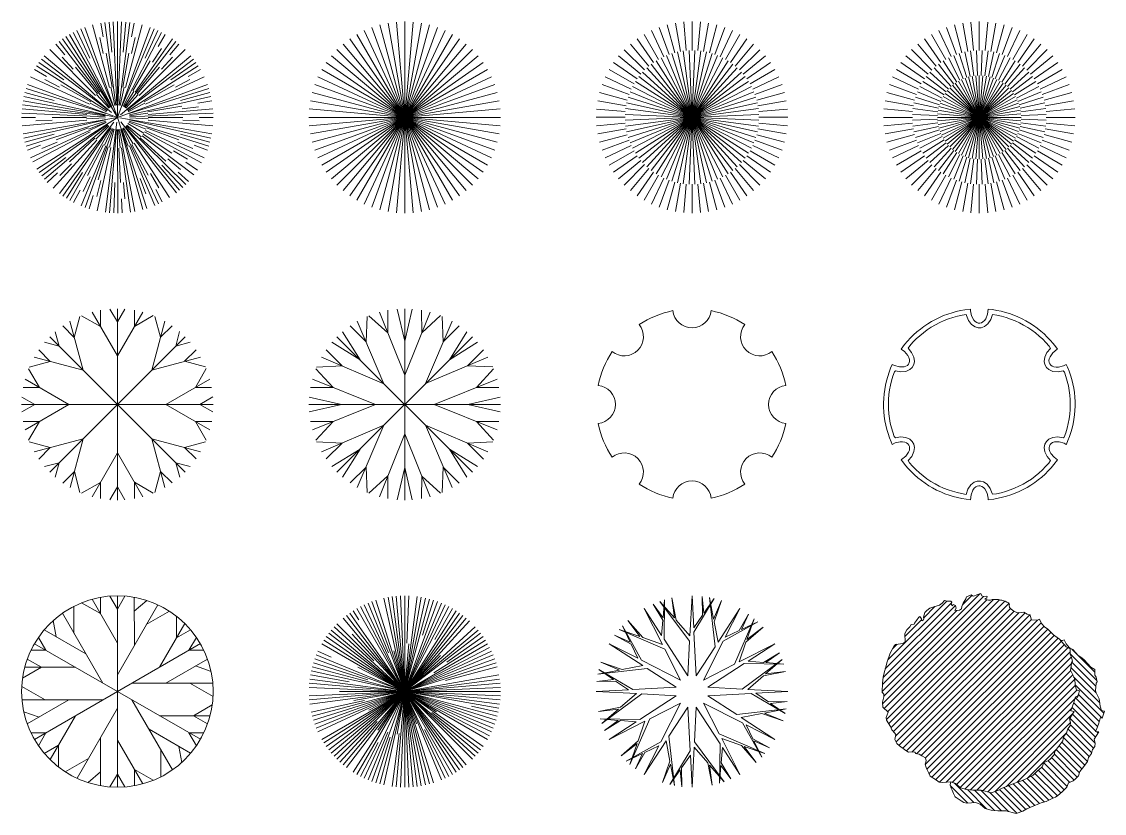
# Model space of a CAD drawing. Header units: millimetres. Extents: x -63086 to 144078, y -129912 to 13382.
# Drawn here: x 47176 to 52828, y -62304 to -58167 of the extents above; entities that cross this region are included whole.
import ezdxf

# ---------------------------------------------------------------- set-up
doc = ezdxf.new("R2010")
doc.units = ezdxf.units.MM
doc.layers.get('0').update_dxf_attribs({"lineweight": 0})
doc.layers.add('観葉植物', color=92, linetype='Continuous', lineweight=9)

# ---------------------------------------------------------------- blocks, each defined once
blk = doc.blocks.new('樹木平面（CAD素材.com）af706ffc')
at = {"color": 0, "linetype": 'ByBlock', "lineweight": -2}
for points in [[(-250, 433), (0, 0), (-171, 469.8)], [(-211.3, 453.2), (-144.2, 309.2)], [(-191.3, 461.9), (-24.6, 59.3)], [(-129.4, 483), (-41.6, 155.4)], [(-86.8, 492.4), (-74.1, 420.4)], [(-65.3, 495.7), (-8.4, 63.6)], [(-43.6, 498.1), (-29.7, 339.9)], [(-21.8, 499.5), (-2.8, 64.1)], [(0, 500), (0, 0)], [(469.8, 171), (0, 0), (171, 469.8)], [(21.8, 499.5), (2.8, 64.1)], [(65.3, 495.7), (8.4, 63.6)], [(191.3, 461.9), (24.6, 59.3)], [(43.6, 498.1), (29.7, 339.9)], [(129.4, 483), (41.6, 155.4)], [(86.8, 492.4), (74.1, 420.4)], [(211.3, 453.2), (144.2, 309.2)], [(-304.4, 396.7), (-39.1, 50.9)], [(-92.3, 131.8), (-286.8, 409.6)], [(-268.6, 421.7), (-34.5, 54.1)], [(-230.9, 443.5), (-29.6, 56.9)], [(-92.4, 416.8), (-73.8, 333.1)], [(230.9, 443.5), (29.6, 56.9)], [(304.4, 396.7), (39.1, 50.9)], [(92.4, 416.8), (73.8, 333.1)], [(286.8, 409.6), (92.3, 131.8)], [(250, 433), (213.5, 369.7)], [(-353.6, 353.6), (-113.7, 113.7)], [(-321.4, 383), (-274.4, 327)], [(353.6, 353.6), (113.7, 113.7)], [(229.4, 360.1), (183.3, 287.8)], [(321.4, 383), (274.4, 327)], [(-409.6, 286.8), (-279.5, 195.7)], [(-396.7, 304.4), (-50.9, 39.1)], [(-383, 321.4), (-30.7, 25.8)], [(-288.4, 314.8), (-230.5, 251.6)], [(-59.2, 336), (-27.9, 158.4)], [(383, 321.4), (15.9, 13.3)], [(59.2, 336), (27.9, 158.4)], [(396.7, 304.4), (50.9, 39.1)], [(170.6, 295.5), (80.4, 139.3)], [(288.4, 314.8), (230.5, 251.6)], [(409.6, 286.8), (279.5, 195.7)], [(-433, 250), (-369.7, 213.5)], [(-421.7, 268.6), (-54.1, 34.5)], [(-219.3, 261.4), (-103.4, 123.2)], [(421.7, 268.6), (54.1, 34.5)], [(219.3, 261.4), (103.4, 123.2)], [(433, 250), (369.7, 213.5)], [(-492.4, -86.8), (0, 0), (-469.8, 171)], [(-453.2, 211.3), (-145.8, 68)], [(-378.7, 197.1), (-302.6, 157.5)], [(-295.5, 170.6), (-139.3, 80.4)], [(295.5, 170.6), (139.3, 80.4)], [(453.2, 211.3), (145.8, 68)], [(378.7, 197.1), (302.6, 157.5)], [(-483, 129.4), (-329.6, 88.3)], [(-476.9, 150.4), (-61.2, 19.3)], [(-108.7, 118.6), (-43.4, 47.3)], [(-34.8, 157), (-13.9, 62.6)], [(34.8, 157), (13.9, 62.6)], [(86.4, 135.7), (34.5, 54.1)], [(108.7, 118.6), (43.4, 47.3)], [(476.9, 150.4), (61.2, 19.3)], [(483, 129.4), (329.6, 88.3)], [(-495.7, 65.3), (-63.6, 8.4)], [(-492.4, 86.8), (-24.1, 4.3)], [(-488.1, 108.2), (-62.6, 13.9)], [(-142.7, 74.3), (-56.9, 29.6)], [(142.7, 74.3), (56.9, 29.6)], [(488.1, 108.2), (62.6, 13.9)], [(336, 59.2), (158.4, 27.9)], [(492.4, 86.8), (420.4, 74.1)], [(-500, 0), (-426.9, 0)], [(-499.5, 21.8), (-64.1, 2.8)], [(-160.2, 14), (-498.1, 43.6)], [(154.2, -475.6), (0, 0), (-420.2, -270.9)], [(-341.2, 0), (-160.9, 0)], [(159.5, 21), (63.6, 8.4)], [(499.5, 21.8), (64.1, 2.8)], [(498.1, 43.6), (160.2, 14)], [(341.2, 0), (160.9, 0)], [(423.3, 55.7), (338.3, 44.5)], [(500, 0), (426.9, 0)], [(-498.1, -43.6), (-160.2, -14)], [(-488.1, -108.2), (-62.6, -13.9)], [(-476.9, -150.4), (-61.2, -19.3)], [(-426.5, -18.6), (-340.9, -14.9)], [(-408, -289), (-52.4, -37.1)], [(-381.3, -323.5), (-48.9, -41.5)], [(-320.6, -116.7), (-151.2, -55)], [(-302.2, -398.3), (-19.5, -25.7)], [(-284.6, -411.1), (-36.5, -52.8)], [(-247.7, -434.4), (-31.8, -55.7)], [(-160.7, -7), (-64.1, -2.8)], [(-148.6, -61.6), (-59.3, -24.6)], [(-145.4, -68.8), (-58, -27.4)], [(-113.1, -114.4), (-45.1, -45.6)], [(-62.6, -496.1), (-3.1, -24.9)], [(492.4, -86.8), (12.1, -2.1)], [(307.6, -394.2), (17.9, -22.9)], [(81.5, -138.7), (32.5, -55.3)], [(324.5, -380.4), (41.6, -48.8)], [(356.4, -350.7), (45.7, -45)], [(124.1, -102.4), (49.5, -40.8)], [(138, -82.6), (55.1, -33)], [(148.6, -61.6), (59.3, -24.6)], [(476.9, -150.4), (61.2, -19.3)], [(488.1, -108.2), (62.6, -13.9)], [(160.7, -7), (64.1, -2.8)], [(320.6, -116.7), (151.2, -55)], [(498.1, -43.6), (160.2, -14)], [(426.5, -18.6), (340.9, -14.9)], [(-483, -129.4), (-329.6, -88.3)], [(-453.2, -211.3), (-145.8, -68)], [(-442.3, -233.3), (-142.3, -75)], [(-250.3, -231.9), (-118, -109.3)], [(-168.5, -470.8), (-21.6, -60.4)], [(-67.2, -146.2), (-26.8, -58.3)], [(-40.9, -498.3), (-5.2, -64)], [(-40.8, -155.6), (-16.3, -62.1)], [(2.7, -500), (0.3, -64.2)], [(14.9, -160.2), (5.9, -63.9)], [(90.8, -491.7), (11.7, -63.1)], [(133.3, -481.9), (17.1, -61.8)], [(56.2, -150.7), (22.4, -60.1)], [(215, -451.4), (27.6, -57.9)], [(253.4, -228.5), (119.5, -107.7)], [(399.1, -301.2), (128.4, -96.9)], [(284.9, -187.8), (134.3, -88.5)], [(439.8, -237.8), (141.5, -76.5)], [(453.2, -211.3), (145.8, -68)], [(483, -129.4), (329.6, -88.3)], [(-469.8, -171), (-401.2, -146)], [(-394.4, -163.4), (-315.2, -130.6)], [(-335.8, -370.5), (-108, -119.2)], [(-188.8, -463), (-60.8, -148.9)], [(-155.9, -303.5), (-73.5, -143.1)], [(-105.6, -488.7), (-34, -157.2)], [(-100.8, -326), (-47.5, -153.7)], [(16.7, -340.8), (7.9, -160.7)], [(67.9, -495.4), (21.9, -159.4)], [(195.1, -460.4), (62.8, -148.1)], [(160, -301.4), (75.4, -142.1)], [(272, -419.5), (87.5, -135)], [(394.4, -163.4), (315.2, -130.6)], [(469.8, -171), (401.2, -146)], [(-395, -306.5), (-269.6, -209.2)], [(329.2, -271.8), (263.1, -217.2)], [(366.3, -219.2), (292.8, -175.2)], [(-300.2, -303.5), (-240, -242.6)], [(340.8, -365.9), (232.5, -249.7)], [(417.4, -275.2), (356.4, -235)], [(-366.8, -339.8), (-313.2, -290.1)], [(-266.4, -423.1), (-181.8, -288.8)], [(-178.3, -387.9), (-142.5, -310)], [(-108.3, -413), (-86.5, -330)], [(149.2, -400), (119.3, -319.7)], [(216.4, -368), (173, -294.1)], [(371.3, -334.8), (317.1, -285.9)], [(-228.5, -444.7), (-195.1, -379.7)], [(-19.1, -499.6), (-13, -341)], [(39.5, -425.1), (31.6, -339.7)], [(234.4, -441.6), (200.2, -377.1)], [(-147.8, -477.7), (-126.2, -407.8)], [(24.5, -499.4), (20.9, -426.4)]]:
    blk.add_lwpolyline(points, dxfattribs=at)
blk = doc.blocks.new('樹木平面（CAD素材.com）6fe0c7c5')
at = {"color": 0, "linetype": 'ByBlock', "lineweight": -2}
for p, q in [((-211.3, 453.2), (211.3, -453.2)), ((211.3, 453.2), (-211.3, -453.2)), ((-129.4, 483), (129.4, -483)), ((129.4, 483), (-129.4, -483)), ((-43.6, 498.1), (43.6, -498.1)), ((43.6, 498.1), (-43.6, -498.1)), ((-286.8, 409.6), (286.8, -409.6)), ((286.8, 409.6), (-286.8, -409.6)), ((353.6, -353.6), (-353.6, 353.6)), ((409.6, 286.8), (-409.6, -286.8)), ((409.6, -286.8), (-409.6, 286.8)), ((-383, -321.4), (383, 321.4)), ((453.2, 211.3), (-453.2, -211.3)), ((453.2, -211.3), (-453.2, 211.3)), ((483, 129.4), (-483, -129.4)), ((483, -129.4), (-483, 129.4)), ((498.1, 43.6), (-498.1, -43.6)), ((498.1, -43.6), (-498.1, 43.6))]:
    blk.add_line(p, q, dxfattribs=at)
for points in [[(-171, -469.8), (171, 469.8)], [(171, -469.8), (-171, 469.8)], [(-86.8, -492.4), (86.8, 492.4)], [(86.8, -492.4), (-86.8, 492.4)], [(0, -500), (0, 500)], [(-250, -433), (250, 433)], [(250, -433), (-250, 433)], [(-321.4, -383), (321.4, 383)], [(321.4, -383), (-321.4, 383)], [(0, 0), (353.6, 353.6)], [(-383, 321.4), (383, -321.4)], [(-433, 250), (433, -250)], [(-433, -250), (433, 250)], [(-469.8, 171), (469.8, -171)], [(-469.8, -171), (469.8, 171)], [(-492.4, 86.8), (492.4, -86.8)], [(-492.4, -86.8), (492.4, 86.8)], [(-500, 0), (500, 0)], [(0, 0), (-353.6, -353.6)]]:
    blk.add_lwpolyline(points, dxfattribs=at)
blk = doc.blocks.new('樹木平面（CAD素材.com）1e305ebc')
at = {"color": 0, "linetype": 'ByBlock', "lineweight": -2}
for p, q in [((-105.2, 339.9), (105.2, -327.2)), ((75.7, 347.8), (-75.7, -335.1)), ((-45.7, 353.1), (45.7, -340.4)), ((15.3, 355.8), (-15.3, -343.1)), ((-212.9, 283.8), (212.9, -271.1)), ((187.9, 301.3), (-187.9, -288.6)), ((-161.5, 316.6), (161.5, -303.9)), ((133.8, 329.5), (-133.8, -316.8)), ((257.9, -229.9), (-257.9, 242.6)), ((236.3, 264.2), (-236.3, -251.5)), ((295, -181.6), (-295, 194.3)), ((277.5, 219.3), (-277.5, -206.6)), ((323.1, -127.5), (-323.1, 140.2)), ((310.2, 167.9), (-310.2, -155.1)), ((341.5, -69.3), (-341.5, 82.1)), ((333.6, 111.5), (-333.6, -98.8)), ((349.4, -8.9), (-349.4, 21.6)), ((346.8, 52), (-346.8, -39.3))]:
    blk.add_line(p, q, dxfattribs=at)
for points in [[(-147.8, 323.3), (-211.3, 459.5)], [(-119.6, 335), (-171, 476.2)], [(-90.5, 344.2), (-129.4, 489.3)], [(-60.7, 350.8), (-86.8, 498.8)], [(-30.5, 354.8), (-43.6, 504.5)], [(0, 356.1), (0, 506.4)], [(30.5, 354.8), (43.6, 504.5)], [(60.7, 350.8), (86.8, 498.8)], [(90.5, 344.2), (129.4, 489.3)], [(119.6, 335), (171, 476.2)], [(147.8, 323.3), (211.3, 459.5)], [(-200.6, 292.9), (-286.8, 415.9)], [(-174.9, 309.2), (-250, 439.4)], [(174.9, 309.2), (250, 439.4)], [(200.6, 292.9), (286.8, 415.9)], [(-247.3, 253.7), (-353.6, 359.9)], [(-224.8, 274.3), (-321.4, 389.4)], [(-105.2, -327.2), (105.2, 339.9)], [(75.7, -335.1), (-75.7, 347.8)], [(-45.7, -340.4), (45.7, 353.1)], [(15.3, -343.1), (-15.3, 355.8)], [(224.8, 274.3), (321.4, 389.4)], [(247.3, 253.7), (353.6, 359.9)], [(-286.5, 207), (-409.6, 293.1)], [(-267.9, 231.2), (-383, 327.8)], [(-212.9, -271.1), (212.9, 283.8)], [(187.9, -288.6), (-187.9, 301.3)], [(-161.5, -303.9), (161.5, 316.6)], [(133.8, -316.8), (-133.8, 329.5)], [(267.9, 231.2), (383, 327.8)], [(286.5, 207), (409.6, 293.1)], [(-302.9, 181.2), (-433, 256.4)], [(-257.9, -229.9), (257.9, 242.6)], [(236.3, -251.5), (-236.3, 264.2)], [(302.9, 181.2), (433, 256.4)], [(-328.7, 126), (-469.8, 177.4)], [(-317, 154.2), (-453.2, 217.7)], [(-295, -181.6), (295, 194.3)], [(-277.5, 219.3), (277.5, -206.6)], [(317, 154.2), (453.2, 217.7)], [(328.7, 126), (469.8, 177.4)], [(-337.8, 96.9), (-483, 135.8)], [(-323.1, -127.5), (323.1, 140.2)], [(-310.2, 167.9), (310.2, -155.1)], [(337.8, 96.9), (483, 135.8)], [(-344.4, 67.1), (-492.4, 93.2)], [(-341.5, -69.3), (341.5, 82.1)], [(-333.6, 111.5), (333.6, -98.8)], [(344.4, 67.1), (492.4, 93.2)], [(-349.7, 6.4), (-500, 6.4)], [(-348.4, 36.8), (-498.1, 49.9)], [(-349.4, -8.9), (349.4, 21.6)], [(-346.8, 52), (346.8, -39.3)], [(348.4, 36.8), (498.1, 49.9)], [(349.7, 6.4), (500, 6.4)], [(-348.4, -24.1), (-498.1, -37.2)], [(-344.4, -54.4), (-492.4, -80.5)], [(344.4, -54.4), (492.4, -80.5)], [(348.4, -24.1), (498.1, -37.2)], [(-337.8, -84.2), (-483, -123)], [(337.8, -84.2), (483, -123)], [(-328.7, -113.3), (-469.8, -164.6)], [(-317, -141.4), (-453.2, -204.9)], [(-302.9, -168.5), (-433, -243.6)], [(302.9, -168.5), (433, -243.6)], [(317, -141.4), (453.2, -204.9)], [(328.7, -113.3), (469.8, -164.6)], [(-286.5, -194.2), (-409.6, -280.4)], [(-267.9, -218.5), (-383, -315)], [(267.9, -218.5), (383, -315)], [(286.5, -194.2), (409.6, -280.4)], [(-247.3, -240.9), (-353.6, -347.2)], [(-224.8, -261.6), (-321.4, -376.7)], [(-200.6, -280.1), (-286.8, -403.2)], [(200.6, -280.1), (286.8, -403.2)], [(224.8, -261.6), (321.4, -376.7)], [(247.3, -240.9), (353.6, -347.2)], [(-174.9, -296.5), (-250, -426.7)], [(-147.8, -310.6), (-211.3, -446.8)], [(-119.6, -322.3), (-171, -463.5)], [(-90.5, -331.5), (-129.4, -476.6)], [(-60.7, -338.1), (-86.8, -486)], [(60.7, -338.1), (86.8, -486)], [(90.5, -331.5), (129.4, -476.6)], [(119.6, -322.3), (171, -463.5)], [(147.8, -310.6), (211.3, -446.8)], [(174.9, -296.5), (250, -426.7)], [(-30.5, -342.1), (-43.6, -491.7)], [(0, -343.4), (0, -493.6)], [(30.5, -342.1), (43.6, -491.7)]]:
    blk.add_lwpolyline(points, dxfattribs=at)
blk = doc.blocks.new('樹木平面（CAD素材.com）bf74ad64')
at = {"color": 0, "linetype": 'ByBlock', "lineweight": -2}
for p, q in [((-125.3, 178.9), (125.3, -178.9)), ((125.3, 178.9), (-125.3, -178.9)), ((-92.3, 197.9), (92.3, -197.9)), ((92.3, 197.9), (-92.3, -197.9)), ((-56.5, 211), (56.5, -211)), ((56.5, 211), (-56.5, -211)), ((-19, 217.6), (19, -217.6)), ((19, 217.6), (-19, -217.6)), ((178.9, 125.3), (-178.9, -125.3)), ((178.9, -125.3), (-178.9, 125.3)), ((-167.3, -140.4), (167.3, 140.4)), ((154.4, -154.4), (-154.4, 154.4)), ((211, 56.5), (-211, -56.5)), ((211, -56.5), (-211, 56.5)), ((197.9, 92.3), (-197.9, -92.3)), ((197.9, -92.3), (-197.9, 92.3)), ((217.6, 19), (-217.6, -19)), ((217.6, -19), (-217.6, 19))]:
    blk.add_line(p, q, dxfattribs=at)
for points in [[(-147.8, 317), (-211.3, 453.2)], [(-119.6, 328.7), (-171, 469.8)], [(-90.5, 337.8), (-129.4, 483)], [(-60.7, 344.4), (-86.8, 492.4)], [(-30.5, 348.4), (-43.6, 498.1)], [(0, 349.7), (0, 500)], [(30.5, 348.4), (43.6, 498.1)], [(60.7, 344.4), (86.8, 492.4)], [(90.5, 337.8), (129.4, 483)], [(119.6, 328.7), (171, 469.8)], [(147.8, 317), (211.3, 453.2)], [(-200.6, 286.5), (-286.8, 409.6)], [(-174.9, 302.9), (-250, 433)], [(174.9, 302.9), (250, 433)], [(200.6, 286.5), (286.8, 409.6)], [(-247.3, 247.3), (-353.6, 353.6)], [(-224.8, 267.9), (-321.4, 383)], [(-47.3, 213.2), (-75.7, 341.5)], [(-28.5, 216.5), (-45.7, 346.8)], [(-9.5, 218.2), (-15.3, 349.4)], [(9.5, 218.2), (15.3, 349.4)], [(28.5, 216.5), (45.7, 346.8)], [(47.3, 213.2), (75.7, 341.5)], [(224.8, 267.9), (321.4, 383)], [(247.3, 247.3), (353.6, 353.6)], [(-286.5, 200.6), (-409.6, 286.8)], [(-267.9, 224.8), (-383, 321.4)], [(-117.4, 184.2), (-187.9, 295)], [(-100.9, 193.7), (-161.5, 310.2)], [(-83.6, 201.8), (-133.8, 323.1)], [(-65.7, 208.3), (-105.2, 333.6)], [(65.7, 208.3), (105.2, 333.6)], [(83.6, 201.8), (133.8, 323.1)], [(100.9, 193.7), (161.5, 310.2)], [(117.4, 184.2), (187.9, 295)], [(267.9, 224.8), (383, 321.4)], [(286.5, 200.6), (409.6, 286.8)], [(-302.9, 174.9), (-433, 250)], [(-161, 147.6), (-257.9, 236.3)], [(-147.6, 161), (-236.3, 257.9)], [(-133, 173.3), (-212.9, 277.5)], [(133, 173.3), (212.9, 277.5)], [(147.6, 161), (236.3, 257.9)], [(161, 147.6), (257.9, 236.3)], [(302.9, 174.9), (433, 250)], [(-328.7, 119.6), (-469.8, 171)], [(-317, 147.8), (-453.2, 211.3)], [(-184.2, 117.4), (-295, 187.9)], [(-173.3, 133), (-277.5, 212.9)], [(-109.2, -189.2), (109.2, 189.2)], [(109.2, -189.2), (-109.2, 189.2)], [(-74.7, -205.2), (74.7, 205.2)], [(74.7, -205.2), (-74.7, 205.2)], [(-37.9, -215.1), (37.9, 215.1)], [(37.9, -215.1), (-37.9, 215.1)], [(0, -218.4), (0, 218.4)], [(173.3, 133), (277.5, 212.9)], [(184.2, 117.4), (295, 187.9)], [(317, 147.8), (453.2, 211.3)], [(328.7, 119.6), (469.8, 171)], [(-337.8, 90.5), (-483, 129.4)], [(-201.8, 83.6), (-323.1, 133.8)], [(-193.7, 100.9), (-310.2, 161.5)], [(-167.3, 140.4), (167.3, -140.4)], [(-140.4, -167.3), (140.4, 167.3)], [(140.4, -167.3), (-140.4, 167.3)], [(0, 0), (154.4, 154.4)], [(193.7, 100.9), (310.2, 161.5)], [(201.8, 83.6), (323.1, 133.8)], [(337.8, 90.5), (483, 129.4)], [(-344.4, 60.7), (-492.4, 86.8)], [(-213.2, 47.3), (-341.5, 75.7)], [(-208.3, 65.7), (-333.6, 105.2)], [(-205.2, 74.7), (205.2, -74.7)], [(-205.2, -74.7), (205.2, 74.7)], [(-189.2, 109.2), (189.2, -109.2)], [(-189.2, -109.2), (189.2, 109.2)], [(208.3, 65.7), (333.6, 105.2)], [(213.2, 47.3), (341.5, 75.7)], [(344.4, 60.7), (492.4, 86.8)], [(-349.7, 0), (-500, 0)], [(-348.4, 30.5), (-498.1, 43.6)], [(-218.2, 9.5), (-349.4, 15.3)], [(-216.5, 28.5), (-346.8, 45.7)], [(-218.4, 0), (218.4, 0)], [(-215.1, 37.9), (215.1, -37.9)], [(-215.1, -37.9), (215.1, 37.9)], [(0, 0), (-154.4, -154.4)], [(216.5, 28.5), (346.8, 45.7)], [(218.2, 9.5), (349.4, 15.3)], [(348.4, 30.5), (498.1, 43.6)], [(349.7, 0), (500, 0)], [(-348.4, -30.5), (-498.1, -43.6)], [(-218.2, -9.5), (-349.4, -15.3)], [(-216.5, -28.5), (-346.8, -45.7)], [(-213.2, -47.3), (-341.5, -75.7)], [(213.2, -47.3), (341.5, -75.7)], [(216.5, -28.5), (346.8, -45.7)], [(218.2, -9.5), (349.4, -15.3)], [(348.4, -30.5), (498.1, -43.6)], [(-344.4, -60.7), (-492.4, -86.8)], [(-337.8, -90.5), (-483, -129.4)], [(-208.3, -65.7), (-333.6, -105.2)], [(-201.8, -83.6), (-323.1, -133.8)], [(-193.7, -100.9), (-310.2, -161.5)], [(193.7, -100.9), (310.2, -161.5)], [(201.8, -83.6), (323.1, -133.8)], [(208.3, -65.7), (333.6, -105.2)], [(337.8, -90.5), (483, -129.4)], [(344.4, -60.7), (492.4, -86.8)], [(-328.7, -119.6), (-469.8, -171)], [(-317, -147.8), (-453.2, -211.3)], [(-184.2, -117.4), (-295, -187.9)], [(-173.3, -133), (-277.5, -212.9)], [(-161, -147.6), (-257.9, -236.3)], [(-147.6, -161), (-236.3, -257.9)], [(147.6, -161), (236.3, -257.9)], [(161, -147.6), (257.9, -236.3)], [(173.3, -133), (277.5, -212.9)], [(184.2, -117.4), (295, -187.9)], [(317, -147.8), (453.2, -211.3)], [(328.7, -119.6), (469.8, -171)], [(-302.9, -174.9), (-433, -250)], [(-286.5, -200.6), (-409.6, -286.8)], [(-267.9, -224.8), (-383, -321.4)], [(-133, -173.3), (-212.9, -277.5)], [(-117.4, -184.2), (-187.9, -295)], [(-100.9, -193.7), (-161.5, -310.2)], [(-83.6, -201.8), (-133.8, -323.1)], [(-65.7, -208.3), (-105.2, -333.6)], [(-47.3, -213.2), (-75.7, -341.5)], [(-28.5, -216.5), (-45.7, -346.8)], [(-9.5, -218.2), (-15.3, -349.4)], [(9.5, -218.2), (15.3, -349.4)], [(28.5, -216.5), (45.7, -346.8)], [(47.3, -213.2), (75.7, -341.5)], [(65.7, -208.3), (105.2, -333.6)], [(83.6, -201.8), (133.8, -323.1)], [(100.9, -193.7), (161.5, -310.2)], [(117.4, -184.2), (187.9, -295)], [(133, -173.3), (212.9, -277.5)], [(267.9, -224.8), (383, -321.4)], [(286.5, -200.6), (409.6, -286.8)], [(302.9, -174.9), (433, -250)], [(-247.3, -247.3), (-353.6, -353.6)], [(-224.8, -267.9), (-321.4, -383)], [(224.8, -267.9), (321.4, -383)], [(247.3, -247.3), (353.6, -353.6)], [(-200.6, -286.5), (-286.8, -409.6)], [(-174.9, -302.9), (-250, -433)], [(-147.8, -317), (-211.3, -453.2)], [(-119.6, -328.7), (-171, -469.8)], [(-90.5, -337.8), (-129.4, -483)], [(90.5, -337.8), (129.4, -483)], [(119.6, -328.7), (171, -469.8)], [(147.8, -317), (211.3, -453.2)], [(174.9, -302.9), (250, -433)], [(200.6, -286.5), (286.8, -409.6)], [(-60.7, -344.4), (-86.8, -492.4)], [(-30.5, -348.4), (-43.6, -498.1)], [(0, -349.7), (0, -500)], [(30.5, -348.4), (43.6, -498.1)], [(60.7, -344.4), (86.8, -492.4)]]:
    blk.add_lwpolyline(points, dxfattribs=at)
blk = doc.blocks.new('樹木平面（CAD素材.com）46e683ad')
at = {"color": 0, "linetype": 'ByBlock', "lineweight": -2}
for points in [[(-285.4, 410.5), (-225.3, 350.4), (-195.9, 460)], [(-88.9, 492), (-88.9, 407), (-187.2, 463.6)], [(-132.4, 482.2), (-0.1, 253.3), (132, 482.3)], [(38.8, 498.5), (-0.1, 431.1), (-39.1, 498.5)], [(0.2, -500), (-0.2, 500)], [(88.4, 492.1), (88.5, 407.1), (186.8, 463.8)], [(285.1, 410.8), (224.9, 350.6), (195.5, 460.2)], [(-434.6, 247.3), (-179.2, 179), (-247.7, 434.3)], [(434.3, 247.7), (179, 179.2), (247.3, 434.6)], [(-325, 379.9), (-304.9, 304.7), (-380.1, 324.8)], [(353.7, -353.4), (-353.7, 353.4)], [(-353.6, -353.6), (353.6, 353.6)], [(324.7, 380.2), (304.6, 305), (379.8, 325.2)], [(-410.8, 285.1), (-350.6, 224.9), (-460.2, 195.5)], [(410.5, 285.4), (350.4, 225.3), (460, 195.9)], [(-492.1, 88.4), (-407.1, 88.5), (-463.8, 186.8)], [(492, 88.9), (407, 88.9), (463.6, 187.2)], [(-482.2, -132.4), (-253.3, -0.1), (-482.3, 132)], [(482.3, -132), (253.3, 0.1), (482.2, 132.4)], [(-500, 0), (500, 0)], [(-498.5, 38.8), (-431.1, -0.1), (-498.5, -39.1)], [(498.5, 39.3), (431.1, 0.3), (498.5, -38.7)], [(-492, -88.9), (-407, -88.9), (-463.6, -187.2)], [(492.1, -88.4), (407.1, -88.5), (463.8, -186.8)], [(-410.5, -285.4), (-350.4, -225.3), (-460, -195.9)], [(-247.3, -434.6), (-179, -179.2), (-434.3, -247.7)], [(247.7, -434.3), (179.2, -179), (434.6, -247.3)], [(410.8, -285.1), (350.6, -224.9), (460.2, -195.5)], [(132.4, -482.2), (0.1, -253.3), (-132, -482.3)], [(-379.9, -325), (-304.7, -304.9), (-324.8, -380.1)], [(380.2, -324.7), (305, -304.6), (325.2, -379.8)], [(-285.1, -410.8), (-224.9, -350.6), (-195.5, -460.2)], [(285.4, -410.5), (225.3, -350.4), (195.9, -460)], [(-88.4, -492.1), (-88.5, -407.1), (-186.8, -463.8)], [(-38.8, -498.5), (0.1, -431.1), (39.1, -498.5)], [(88.9, -492), (88.9, -407), (187.2, -463.6)]]:
    blk.add_lwpolyline(points, dxfattribs=at)
blk = doc.blocks.new('樹木平面（CAD素材.com）8b20cbf9')
at = {"color": 0, "linetype": 'ByBlock', "lineweight": -2}
for points in [[(-285.4, 410.5), (-201.9, 327.1), (-195.9, 460)], [(-88.9, 492), (-88.9, 373.9), (-187.2, 463.6)], [(-132.4, 482.2), (-0.1, 153.3), (132, 482.3)], [(38.8, 498.5), (-0.1, 330), (-39.1, 498.5)], [(0.2, -500), (-0.2, 500)], [(88.4, 492.1), (88.5, 374), (186.8, 463.8)], [(285.1, 410.8), (201.6, 327.2), (195.5, 460.2)], [(-434.6, 247.3), (-108.5, 108.3), (-247.7, 434.3)], [(247.3, 434.6), (108.3, 108.5), (434.3, 247.7)], [(-325, 379.9), (-233.4, 233.2), (-380.1, 324.8)], [(353.7, -353.4), (-353.7, 353.4)], [(-353.6, -353.6), (353.6, 353.6)], [(379.9, 325), (233.2, 233.4), (324.8, 380.1)], [(-410.8, 285.1), (-327.2, 201.6), (-460.2, 195.5)], [(410.5, 285.4), (327.1, 201.9), (460, 195.9)], [(-492.1, 88.4), (-374, 88.5), (-463.8, 186.8)], [(492.1, 88.4), (374, 88.5), (463.8, 186.8)], [(-482.2, -132.4), (-153.3, -0.1), (-482.3, 132)], [(482.2, -132.4), (153.3, -0.1), (482.3, 132)], [(-498.5, 38.8), (-330, -0.1), (-498.5, -39.1)], [(498.5, 38.8), (330, -0.1), (498.5, -39.1)], [(-500, 0), (500, 0)], [(-492, -88.9), (-373.9, -88.9), (-463.6, -187.2)], [(-434.6, -247.3), (-108.5, -108.3), (-247.7, -434.3)], [(247.3, -434.6), (108.3, -108.5), (434.3, -247.7)], [(492, -88.9), (373.9, -88.9), (463.6, -187.2)], [(-132.4, -482.2), (-0.1, -153.3), (132, -482.3)], [(-410.8, -285.1), (-327.2, -201.6), (-460.2, -195.5)], [(410.5, -285.4), (327.1, -201.9), (460, -195.9)], [(-325, -379.9), (-233.4, -233.2), (-380.1, -324.8)], [(379.9, -325), (233.2, -233.4), (324.8, -380.1)], [(-285.4, -410.5), (-201.9, -327.1), (-195.9, -460)], [(38.8, -498.5), (-0.1, -330), (-39.1, -498.5)], [(285.1, -410.8), (201.6, -327.2), (195.5, -460.2)], [(-88.9, -492), (-88.9, -373.9), (-187.2, -463.6)], [(88.4, -492.1), (88.5, -374), (186.8, -463.8)]]:
    blk.add_lwpolyline(points, dxfattribs=at)
blk = doc.blocks.new('樹木平面（CAD素材.com）de75404a')
at = {"color": 0, "linetype": 'ByBlock', "lineweight": -2}
blk.add_lwpolyline([(99.5, 490, -0.09648), (276.1, 416.8, 0.904534), (416.8, 276.1, -0.09648), (490, 99.5, 0.904534), (490, -99.5, -0.09648), (416.8, -276.1, 0.904534), (276.1, -416.8, -0.09648), (99.5, -490, 0.904534), (-99.5, -490, -0.09648), (-276.1, -416.8, 0.904534), (-416.8, -276.1, -0.09648), (-490, -99.5, 0.904534), (-490, 99.5, -0.09648), (-416.8, 276.1, 0.904534), (-276.1, 416.8, -0.09648), (-99.5, 490, 0.904534)], format="xyb", close=True, dxfattribs=at)
blk = doc.blocks.new('樹木平面（CAD素材.com）c53619da')
at = {"color": 0, "linetype": 'ByBlock', "lineweight": -2}
for points in [[(-46.5, -497.8), (-43.2, -471.8), (-33.5, -447.8), (-26.7, -438.3), (-18.9, -431.3), (-10.8, -426.8), (-2.7, -424.9), (5.2, -425.2), (13.4, -428), (21.5, -433.3), (29, -441.1), (40.6, -463.2), (46.1, -489.2), (46.5, -497.8), (75.3, -494.3), (97.8, -490.3), (120.2, -485.3), (142.4, -479.3), (164.5, -472.2), (186.3, -464), (207.8, -454.8), (228.9, -444.5), (249.5, -433.3), (269.6, -421.1), (289, -408), (307.8, -394), (325.8, -379.2), (343.1, -363.7), (359.5, -347.5), (375.1, -330.6), (389.8, -313.2), (407.6, -289.6), (407.8, -289.1), (390.3, -276.3), (373.2, -256.5), (367.6, -245.8), (364.5, -235.3), (363.9, -225.7), (365.6, -217.3), (369.2, -210.2), (374.9, -204.1), (382.8, -199.3), (392.8, -196.1), (417.1, -195.7), (442.6, -202.9), (454.3, -208.6), (454.6, -208.3), (462.9, -188.9), (471, -167.7), (478.2, -146), (484.4, -123.8), (489.7, -101.2), (493.8, -78.3), (497, -55.1), (499, -31.8), (499.9, -8.4), (499.8, 15.1), (498.5, 38.5), (496.2, 61.8), (492.7, 84.9), (488.3, 107.8), (482.7, 130.2), (476.2, 152.3), (468.8, 173.9), (460.4, 194.9), (454.3, 208.6), (438.7, 201.3), (412.9, 195.2), (400.5, 195), (389.4, 196.9), (380.1, 200.7), (372.9, 206), (367.9, 212.3), (364.8, 219.8), (363.8, 228.7), (365.2, 238.6), (369.1, 249.2), (383.8, 270), (406.9, 288.6), (407.9, 289.2), (399.6, 300.5), (385.6, 318.3), (370.7, 335.5), (354.9, 352.2), (338.2, 368.3), (320.7, 383.6), (302.5, 398.1), (283.5, 411.9), (263.9, 424.7), (243.7, 436.6), (222.9, 447.6), (201.7, 457.5), (180.1, 466.4), (158.2, 474.3), (136, 481.1), (113.7, 486.9), (91.3, 491.6), (68.9, 495.2), (46.5, 497.8), (43.2, 471.8), (33.5, 447.8), (26.7, 438.3), (18.9, 431.3), (10.8, 426.8), (2.7, 424.9), (-5.2, 425.2), (-13.4, 428), (-21.5, 433.3), (-29, 441.1), (-40.6, 463.2), (-46.1, 489.2), (-46.5, 497.8), (-75.3, 494.3), (-97.8, 490.3), (-120.2, 485.3), (-142.4, 479.3), (-164.5, 472.2), (-186.3, 464), (-207.8, 454.8), (-228.9, 444.5), (-249.5, 433.3), (-269.6, 421.1), (-289, 408), (-307.8, 394), (-325.8, 379.2), (-343.1, 363.7), (-359.5, 347.5), (-375.1, 330.6), (-389.8, 313.2), (-407.6, 289.6), (-407.8, 289.1), (-390.3, 276.3), (-373.2, 256.5), (-367.6, 245.8), (-364.5, 235.3), (-363.9, 225.7), (-365.6, 217.3), (-369.2, 210.2), (-374.9, 204.1), (-382.8, 199.3), (-392.8, 196.1), (-417.1, 195.7), (-442.6, 202.9), (-454.3, 208.6), (-454.6, 208.3), (-462.9, 188.9), (-471, 167.7), (-478.2, 146), (-484.4, 123.8), (-489.7, 101.2), (-493.8, 78.3), (-497, 55.1), (-499, 31.8), (-499.9, 8.4), (-499.8, -15.1), (-498.5, -38.5), (-496.2, -61.8), (-492.7, -84.9), (-488.3, -107.8), (-482.7, -130.2), (-476.2, -152.3), (-468.8, -173.9), (-460.4, -194.9), (-454.3, -208.6), (-438.7, -201.3), (-412.9, -195.2), (-400.5, -195), (-389.4, -196.9), (-380.1, -200.7), (-372.9, -206), (-367.9, -212.3), (-364.8, -219.8), (-363.8, -228.7), (-365.2, -238.6), (-369.1, -249.2), (-383.8, -270), (-406.9, -288.6), (-407.9, -289.2), (-399.6, -300.5), (-385.6, -318.3), (-370.7, -335.5), (-354.9, -352.2), (-338.2, -368.3), (-320.7, -383.6), (-302.5, -398.1), (-283.5, -411.9), (-263.9, -424.7), (-243.7, -436.6), (-222.9, -447.6), (-201.7, -457.5), (-180.1, -466.4), (-158.2, -474.3), (-136, -481.1), (-113.7, -486.9), (-91.3, -491.6), (-68.9, -495.2), (-46.5, -497.8)], [(-68.4, -470), (-59.5, -443.5), (-44.3, -420.5), (-26.8, -406.7), (-10.5, -400.8), (6, -400.1), (22.5, -404.6), (40.8, -417), (57.2, -439), (67.2, -465.1), (68.3, -469.6), (90, -466.4), (113.8, -461.2), (137.5, -454.6), (161.1, -446.9), (184.2, -437.8), (207, -427.5), (229.2, -416.1), (250.8, -403.4), (271.6, -389.7), (291.7, -374.9), (310.9, -359.1), (329.2, -342.4), (346.4, -325), (362.7, -306.8), (371.7, -293.2), (353.5, -272), (341.6, -247.2), (338.9, -225.1), (342.3, -208.2), (350.3, -193.8), (362.8, -182), (383, -172.8), (410.3, -170), (437.9, -174.7), (443.3, -170.5), (451.5, -147.6), (458.5, -124.1), (464.3, -100.2), (468.9, -75.8), (472.2, -51.1), (474.3, -26.2), (475, -1.2), (474.4, 23.8), (472.5, 48.7), (469.3, 73.4), (464.8, 97.8), (459.1, 121.8), (452.2, 145.3), (444.2, 168.3), (438.3, 174.9), (410.8, 170), (383.4, 172.7), (363.2, 181.8), (350.6, 193.4), (342.5, 207.8), (338.9, 224.7), (341.5, 246.7), (353.2, 271.7), (371.4, 292.9), (364.2, 304.9), (348.1, 323.2), (330.9, 340.8), (312.7, 357.5), (293.6, 373.4), (273.6, 388.3), (252.8, 402.1), (231.3, 414.9), (209.2, 426.5), (186.5, 436.9), (163.3, 446), (139.9, 453.9), (116.2, 460.6), (92.3, 465.9), (68.4, 470), (59.5, 443.5), (44.3, 420.5), (26.8, 406.7), (10.5, 400.8), (-6, 400.1), (-22.5, 404.6), (-40.8, 417), (-57.2, 439), (-67.2, 465.1), (-68.3, 469.6), (-90, 466.4), (-113.8, 461.2), (-137.5, 454.6), (-161.1, 446.9), (-184.2, 437.8), (-207, 427.5), (-229.2, 416.1), (-250.8, 403.4), (-271.6, 389.7), (-291.7, 374.9), (-310.9, 359.1), (-329.2, 342.4), (-346.4, 325), (-362.7, 306.8), (-371.7, 293.2), (-353.5, 272), (-341.6, 247.2), (-338.9, 225.1), (-342.3, 208.2), (-350.3, 193.8), (-362.8, 182), (-383, 172.8), (-410.3, 170), (-437.9, 174.7), (-443.3, 170.5), (-451.5, 147.6), (-458.5, 124.1), (-464.3, 100.2), (-468.9, 75.8), (-472.2, 51.1), (-474.3, 26.2), (-475, 1.2), (-474.4, -23.8), (-472.5, -48.7), (-469.3, -73.4), (-464.8, -97.8), (-459.1, -121.8), (-452.2, -145.3), (-444.2, -168.3), (-438.3, -174.9), (-410.8, -170), (-383.4, -172.7), (-363.2, -181.8), (-350.6, -193.4), (-342.5, -207.8), (-338.9, -224.7), (-341.5, -246.7), (-353.2, -271.7), (-371.4, -292.9), (-364.2, -304.9), (-348.1, -323.2), (-330.9, -340.8), (-312.7, -357.5), (-293.6, -373.4), (-273.6, -388.3), (-252.8, -402.1), (-231.3, -414.9), (-209.2, -426.5), (-186.5, -436.9), (-163.3, -446), (-139.9, -453.9), (-116.2, -460.6), (-92.3, -465.9)]]:
    blk.add_lwpolyline(points, close=True, dxfattribs=at)
blk = doc.blocks.new('樹木平面（CAD素材.com）2ff1002a')
at = {"color": 0, "linetype": 'ByBlock', "lineweight": -2}
for p, q in [((-0.2, 500), (0.2, -500)), ((433.1, -249.8), (-433.1, 249.8))]:
    blk.add_line(p, q, dxfattribs=at)
for points in [[(-88.9, 492), (-88.9, 407), (-187.2, 463.6)], [(-0.1, 253.3), (-132.4, 482.2)], [(38.8, 498.5), (-0.1, 431.1), (-39.1, 498.5)], [(-0.1, 87.8), (210.7, 453.4)], [(88.5, 241.6), (88.3, 492.1)], [(88.3, 420.3), (153.1, 476)], [(-76.1, 43.8), (-287.3, 409.2)], [(-227.3, 305.4), (-227.3, 445.3)], [(150.8, 349.5), (272, 419.5)], [(-319.8, 286.6), (-335.6, 370.6)], [(219.3, 126.7), (351.4, 355.7)], [(381.7, 323), (308, 280.5), (307.9, 393.9)], [(-412.3, 282.9), (-373.4, 215.4), (-451.2, 215.4)], [(-165, 197.5), (-382.1, 322.5)], [(451.1, 215.6), (373.3, 215.6), (412.1, 283.1)], [(-432.9, -250.2), (432.9, 250.2)], [(253.5, 44.2), (470.4, 169.6)], [(-470.6, 169.1), (-396.9, 126.5), (-495.1, 69.7)], [(-219.4, 126.5), (-483.8, 126.4)], [(408.1, 133.6), (488.8, 105.4)], [(-378.1, -44.1), (-499.3, 25.8)], [(76, 44), (498, 44.2)], [(378.1, 44.1), (499.3, -25.8)], [(-76, -44), (-498, -44.2)], [(-253.5, -44.2), (-470.4, -169.6)], [(76.1, -43.8), (287.3, -409.2)], [(-408.1, -133.6), (-488.8, -105.4)], [(0.1, -87.8), (-210.7, -453.4)], [(470.6, -169.1), (396.9, -126.5), (495.1, -69.7)], [(-219.3, -126.7), (-351.4, -355.7)], [(219.4, -126.5), (483.8, -126.4)], [(-451.1, -215.6), (-373.3, -215.6), (-412.1, -283.1)], [(165, -197.5), (382.1, -322.5)], [(412.3, -282.9), (373.4, -215.4), (451.2, -215.4)], [(-381.7, -323), (-308, -280.5), (-307.9, -393.9)], [(-88.5, -241.6), (-88.3, -492.1)], [(0.1, -253.3), (132.4, -482.2)], [(227.3, -305.4), (227.3, -445.3)], [(319.8, -286.6), (335.6, -370.6)], [(-150.8, -349.5), (-272, -419.5)], [(-88.3, -420.3), (-153.1, -476)], [(-38.8, -498.5), (0.1, -431.1), (39.1, -498.5)], [(88.9, -492), (88.9, -407), (187.2, -463.6)]]:
    blk.add_lwpolyline(points, dxfattribs=at)
blk.add_circle((0, 0), 500, dxfattribs=at)
blk = doc.blocks.new('樹木平面（CAD素材.com）04227e50')
at = {"color": 0, "linetype": 'ByBlock', "lineweight": -2}
for p, q in [((-171.2, 470.5), (61.3, -168.4)), ((170.8, 470.5), (-171.2, -469.2)), ((150.2, -476.2), (-150.5, 477.5)), ((-108.4, 488.8), (108, -487.5)), ((108, 488.8), (-108.4, -487.5)), ((-87, 493.1), (86.6, -491.7)), ((86.6, 493.1), (-39.5, -222.6)), ((-22, 500.2), (21.6, -498.8)), ((-0.2, 500.7), (-0.2, -499.3)), ((-304.6, 397.4), (304.2, -396)), ((304.2, 397.4), (-304.6, -396)), ((-250.2, 433.7), (249.8, -432.3)), ((-141.2, -200.8), (286.6, 410.3)), ((-321.6, 383.7), (321.2, -382.3)), ((321.2, 383.7), (-321.6, -382.3)), ((396.5, 305.1), (-396.9, -303.7)), ((382.8, 322.1), (-383.2, -320.7)), ((382.8, -320.7), (-383.2, 322.1)), ((368.5, -337.1), (-368.8, 338.5)), ((432.8, 250.7), (-433.2, -249.3)), ((432.8, -249.3), (-433.2, 250.7)), ((166.3, -105.4), (-421.9, 269.3)), ((443.3, 231.5), (-187.9, -97)), ((469.7, 171.7), (-470, -170.3)), ((461.8, -190.7), (-462.1, 192)), ((482.8, -128.7), (-483.1, 130.1)), ((476.7, 151), (-477, -149.7)), ((495.5, -64.6), (-495.9, 65.9)), ((492.2, 87.5), (-265.1, -46)), ((499.3, 22.5), (-499.7, -21.1)), ((499.8, 0.7), (-340.3, 0.7))]:
    blk.add_line(p, q, dxfattribs=at)
for points in [[(211.1, -452.5), (-211.5, 453.8)], [(-211.5, -452.5), (211.1, 453.8)], [(-84.2, 203.6), (-191.5, 462.6)], [(-129.6, -482.3), (129.2, 483.6)], [(65.1, -495), (-65.4, 496.4)], [(43.4, -497.4), (-43.8, 498.8)], [(65.1, 496.4), (-0.2, 0.7)], [(230.7, 444.2), (-0.2, 0.7), (191.2, 462.6)], [(10.8, 252.6), (21.6, 500.2)], [(92.8, 295.6), (150.2, 477.5)], [(286.6, -408.9), (-287, 410.3)], [(-268.8, -421), (268.5, 422.4)], [(-239.1, 375.8), (-268.8, 422.4)], [(-231.1, 444.2), (-0.2, 0.7)], [(156.6, 272.3), (249.8, 433.7)], [(-161.1, 161.6), (-353.7, 354.2)], [(-0.2, 0.7), (337.6, 369.3)], [(-409.8, 287.5), (409.4, -286.1)], [(-396.9, 305.1), (-0.2, 0.7)], [(-368.8, -337.1), (368.5, 338.5)], [(12.9, -13.7), (-274.4, 300)], [(219.8, 154.7), (409.4, 287.5)], [(-43.8, -497.4), (21.6, 249.7)], [(152.7, 98.1), (421.5, 269.3)], [(-470, 171.7), (469.7, -170.3)], [(-462.1, -190.7), (461.8, 192)], [(-453.3, -210.6), (453, 212)], [(-383.4, 179.4), (-453.3, 212)], [(129.2, -482.3), (-56.9, 212.5)], [(187.4, 188.2), (-0.2, 0.7)], [(-193.3, 61.6), (-477, 151)], [(-244.7, 127.9), (443.3, -230.2)], [(212.5, 57.7), (482.8, 130.1)], [(-495.9, -64.6), (495.5, 65.9)], [(-290.4, 51.8), (-492.6, 87.5)], [(-488.3, 108.9), (-0.2, 0.7)], [(-499.7, 22.5), (499.3, -21.1)], [(-498.3, -42.9), (497.9, 44.3)], [(-498.3, 44.3), (497.9, -42.9)], [(-483.1, -128.7), (-0.2, 0.7)], [(-421.9, -268), (-0.2, 0.7)], [(-409.8, -286.1), (-0.2, 0.7)], [(-353.7, -352.9), (-0.2, 0.7)], [(-0.2, 0.7), (-250.2, -432.3)], [(-22, -498.8), (-0.2, 0.7)], [(-0.2, 0.7), (476.7, -149.7)], [(268.5, -421), (-0.2, 0.7)], [(-0.2, 0.7), (191.2, -461.3)], [(-0.2, 0.7), (492.2, -86.1)], [(453, -210.6), (-0.2, 0.7)], [(353.4, -352.9), (-0.2, 0.7)], [(-210.5, -46), (-488.3, -107.5)], [(141.8, -108.3), (396.5, -303.7)], [(348.9, -76.7), (488, -107.5)], [(-143, -155.2), (-338, -368)], [(-88, -211.4), (-191.5, -461.3)], [(-29, -218), (-65.4, -495)], [(103.4, -198.3), (230.7, -442.8)], [(-138.7, -265.4), (-231.1, -442.8)], [(-75.5, -238.1), (-150.5, -476.2)]]:
    blk.add_lwpolyline(points, dxfattribs=at)
blk = doc.blocks.new('樹木平面（CAD素材.com）cbde8d39')
at = {"color": 0, "linetype": 'ByBlock', "lineweight": -2}
blk.add_lwpolyline([(-11, 290.7), (0, 500), (8.8, 332.5), (54.7, 398.9), (52.7, 497.2), (62.1, 409.5), (115.3, 486.5), (10, 309.5), (22, 82.1), (120.4, 233.6), (90.7, 491.7), (112.4, 378.9), (153.3, 475.9), (115.3, 363.9), (135.8, 257.2), (250, 433), (173.9, 283.5), (246.9, 318.1), (294.3, 404.2), (258.5, 323.6), (343.1, 363.7), (163.4, 263), (60.1, 60.1), (221.1, 142.1), (324.4, 380.5), (286.8, 271.9), (370.7, 335.5), (281.8, 257.5), (246.2, 154.9), (433, 250), (292.3, 158.6), (372.8, 152), (457, 203), (385.7, 151), (479, 143.4), (273.1, 146.1), (82.1, 22), (262.5, 12.5), (471.2, 167.3), (384.3, 92.1), (488.8, 105.2), (372.8, 82.1), (290.7, 11), (500, 0), (332.5, -8.8), (398.9, -54.7), (497.2, -52.7), (409.5, -62.1), (486.5, -115.3), (309.5, -10), (82.1, -22), (233.6, -120.4), (491.7, -90.7), (378.9, -112.4), (475.9, -153.3), (363.9, -115.3), (257.2, -135.8), (433, -250), (283.5, -173.9), (318.1, -246.9), (404.2, -294.3), (323.6, -258.5), (363.7, -343.1), (263, -163.4), (60.1, -60.1), (142.1, -221.1), (380.5, -324.4), (271.9, -286.8), (335.5, -370.7), (257.5, -281.8), (154.9, -246.2), (250, -433), (158.6, -292.3), (152, -372.8), (203, -457), (151, -385.7), (143.4, -479), (146.1, -273.1), (22, -82.1), (12.5, -262.5), (167.3, -471.2), (92.1, -384.3), (105.2, -488.8), (82.1, -372.8), (11, -290.7), (0, -500), (-8.8, -332.5), (-54.7, -398.9), (-52.7, -497.2), (-62.1, -409.5), (-115.3, -486.5), (-10, -309.5), (-22, -82.1), (-120.4, -233.6), (-90.7, -491.7), (-112.4, -378.9), (-153.3, -475.9), (-115.3, -363.9), (-135.8, -257.2), (-250, -433), (-173.9, -283.5), (-246.9, -318.1), (-294.3, -404.2), (-258.5, -323.6), (-343.1, -363.7), (-163.4, -263), (-60.1, -60.1), (-221.1, -142.1), (-324.4, -380.5), (-286.8, -271.9), (-370.7, -335.5), (-281.8, -257.5), (-246.2, -154.9), (-433, -250), (-292.3, -158.6), (-372.8, -152), (-457, -203), (-385.7, -151), (-479, -143.4), (-273.1, -146.1), (-82.1, -22), (-262.5, -12.5), (-471.2, -167.3), (-384.3, -92.1), (-488.8, -105.2), (-372.8, -82.1), (-290.7, -11), (-500, 0), (-332.5, 8.8), (-398.9, 54.7), (-497.2, 52.7), (-409.5, 62.1), (-486.5, 115.3), (-309.5, 10), (-82.1, 22), (-233.6, 120.4), (-491.7, 90.7), (-378.9, 112.4), (-475.9, 153.3), (-363.9, 115.3), (-257.2, 135.8), (-433, 250), (-283.5, 173.9), (-318.1, 246.9), (-404.2, 294.3), (-323.6, 258.5), (-363.7, 343.1), (-263, 163.4), (-60.1, 60.1), (-142.1, 221.1), (-380.5, 324.4), (-271.9, 286.8), (-335.5, 370.7), (-257.5, 281.8), (-154.9, 246.2), (-250, 433), (-158.6, 292.3), (-152, 372.8), (-203, 457), (-151, 385.7), (-143.4, 479), (-146.1, 273.1), (-22, 82.1), (-12.5, 262.5), (-167.3, 471.2), (-92.1, 384.3), (-105.2, 488.8), (-82.1, 372.8)], close=True, dxfattribs=at)
blk = doc.blocks.new('樹木平面（CAD素材.com）906c8e56')
at = {"color": 0, "linetype": 'ByBlock', "lineweight": -2}
blk.add_lwpolyline([(198.6, 411.8), (180.8, 420), (166.3, 430.3), (157.1, 439.1), (155.5, 451), (157.8, 456.1), (154.7, 463.5), (150.4, 463.8), (144, 466.5), (135.5, 472.4), (128.1, 473.2), (117.9, 477.7), (110.6, 478), (99.9, 480.5), (76.1, 480.9), (67.5, 480.9), (58.1, 477), (47.4, 477.5), (29.2, 483), (39.3, 490.2), (41, 496.6), (37, 498), (22.3, 496.7), (12.9, 499.7), (7.6, 512.3), (-12.9, 504.9), (-28.9, 498.9), (-35.7, 500.5), (-43.4, 505.2), (-67.2, 494.6), (-69.6, 485), (-84.8, 461.8), (-91.3, 444.4), (-93.3, 431.6), (-103.9, 425), (-128.3, 422.6), (-121.6, 435.9), (-124.2, 449.8), (-137.3, 454.8), (-140.3, 448.5), (-147.3, 457), (-143.8, 467.3), (-148.7, 472.5), (-170.1, 472), (-174.4, 474.4), (-182.5, 475), (-194.3, 461.7), (-208.1, 451.2), (-237.3, 442), (-258.6, 435.4), (-273.3, 424), (-283.8, 412.2), (-290.8, 388.8), (-289.3, 377.9), (-291.1, 374.7), (-300.8, 369.6), (-301.6, 380.6), (-310.7, 391.1), (-315.3, 388.6), (-327.9, 371.9), (-338, 357.9), (-339.3, 351.7), (-356.4, 350.2), (-363.5, 338.7), (-378.6, 322.2), (-378.3, 322.3), (-378.6, 323.6), (-388.4, 301.6), (-386.4, 259.2), (-397.7, 251.2), (-437.1, 245.6), (-444.2, 239.1), (-466, 200.1), (-482.5, 149.8), (-488.8, 126.7), (-494.3, 104.8), (-502.5, 74.8), (-505.1, 44.2), (-507.6, -0.8), (-509.8, -1.8), (-498, -14.6), (-498.8, -27.6), (-505.9, -56.4), (-504.6, -82.4), (-475.7, -107), (-486.8, -136.3), (-484.1, -149.3), (-464.5, -182.2), (-456.8, -200.4), (-451.1, -205.3), (-436.2, -225.4), (-440.3, -251.3), (-430, -270.8), (-415.9, -283.1), (-383.1, -307.5), (-368.9, -317.3), (-346.5, -315.8), (-336, -317.6), (-331.6, -324), (-314.2, -327.4), (-300, -336.1), (-280.3, -347.1), (-277.3, -362.4), (-282.1, -380.3), (-277, -396.9), (-271.6, -408.8), (-263.6, -426.2), (-255.9, -442.9), (-224.1, -463.9), (-210.1, -473.4), (-194.3, -476.1), (-169.2, -473.8), (-149.5, -472.2), (-124.3, -480.9), (-99, -503.8), (-67.5, -511.9), (-33.4, -515.6), (8.9, -516.2), (63.5, -529.3), (97.5, -517.2), (119.3, -505), (184.7, -478), (193.8, -475.1), (219.4, -466.5), (251.1, -452.2), (268, -443.9), (281.1, -436.2), (302.7, -416.3), (311.9, -408.2), (327.6, -392.9), (337, -370.3), (361.5, -359.8), (369.5, -352.6), (389, -332.9), (396.3, -309.9), (415.7, -285.3), (435.3, -257.7), (440.2, -236.7), (455.7, -216.3), (462.4, -194.9), (474.7, -179.8), (475.5, -162.1), (470.6, -142.1), (495.2, -103.6), (477.8, -101.7), (483.8, -85.6), (492.5, -62.3), (502.7, -28.5), (512.7, -31.6), (523.5, 4.3), (508, 9), (500.9, 31.2), (500, 43.1), (496.4, 69.6), (478.9, 104.2), (476.8, 112.2), (478.8, 131.1), (481.5, 150.7), (486.1, 158.6), (480.3, 182.5), (474.5, 192.9), (474.3, 222.4), (452.7, 233.9), (418.6, 272.7), (406, 282.6), (386.5, 295.6), (358.3, 326), (340.6, 337.9), (324.1, 356), (313.4, 377.7), (304.6, 373.3), (272.8, 374.2), (265, 396.9), (265.8, 398.3), (266.3, 400.4), (249.4, 404.8), (233, 414.5), (221.1, 412.5)], close=True, dxfattribs=at)
blk.add_lwpolyline([(-148.7, -472.5), (-152.8, -487.6), (-147.7, -504.3), (-142.4, -516.1), (-134.4, -533.5), (-126.7, -550.3), (-94.8, -571.2), (-80.8, -580.7), (-65, -583.4), (-40, -581.2), (-20.2, -579.6), (4.9, -588.3), (30.3, -611.1), (61.8, -619.3), (95.9, -622.9), (138.2, -623.5), (192.8, -636.6), (226.7, -624.5), (248.5, -612.4), (314, -585.3), (323, -582.4), (348.7, -573.8), (380.4, -559.5), (397.2, -551.2), (410.3, -543.6), (432, -523.6), (441.1, -515.5), (456.9, -500.2), (466.3, -477.6), (490.8, -467.2), (498.8, -459.9), (518.3, -440.2), (525.6, -417.2), (544.9, -392.6), (564.6, -365.1), (569.5, -344), (584.9, -323.7), (591.7, -302.2), (603.9, -287.1), (604.8, -269.4), (599.9, -249.5), (624.5, -210.9), (607.1, -209), (613.1, -192.9), (621.8, -169.7), (632, -135.9), (642, -138.9), (652.8, -103), (637.3, -98.4), (630.1, -76.1), (629.3, -64.2), (625.7, -37.7), (608.2, -3.1), (606.1, 4.9), (608, 23.8), (610.8, 43.4), (615.4, 51.3), (609.6, 75.1), (603.8, 85.6), (603.6, 115.1), (582, 126.6), (547.9, 165.4), (535.2, 175.3), (515.7, 188.2), (487.6, 218.7), (469.8, 230.6), (453.4, 248.6), (442.7, 270.3), (433.9, 266), (424.3, 266.3)], dxfattribs=at)

msp = doc.modelspace()

# ---------------------------------------------------------------- hatches: boundary and pattern name
at = {"layer": '観葉植物', "ltscale": 10}
h = msp.add_hatch(dxfattribs=at)
h.set_pattern_fill('ANSI31', color=256, scale=7.5)
h.set_pattern_definition([(45, (45404.167, -63822.63), (-16.83798, 16.83798), [])])
h.paths.add_polyline_path([(52374.2573, -61255.5904), (52356.4633, -61247.3812), (52341.9922, -61237.0918), (52332.7787, -61228.2997), (52331.1514, -61216.4114), (52333.4185, -61211.2599), (52330.3343, -61203.9033), (52326.0415, -61203.6313), (52319.6565, -61200.9243), (52317.5916, -61199.0878), (52311.1546, -61195.0166), (52303.7734, -61194.1998), (52293.5803, -61189.6582), (52286.2445, -61189.4202), (52275.505, -61186.8874), (52267.4603, -61186.8563), (52251.7029, -61186.4724), (52243.1029, -61186.4724), (52233.7474, -61190.3798), (52222.9979, -61189.9012), (52211.6181, -61187.1865), (52204.8477, -61184.3979), (52214.9227, -61177.2136), (52216.6717, -61170.8153), (52212.6519, -61169.3679), (52197.9591, -61170.6733), (52188.5905, -61167.6622), (52186.7399, -61164.2963), (52183.1995, -61155.0577), (52172.6252, -61159.1101), (52162.7373, -61162.4669), (52146.7502, -61168.5085), (52139.9028, -61166.9123), (52132.2051, -61162.242), (52124.0444, -61167.0286), (52108.4683, -61172.8396), (52106.0037, -61182.3935), (52090.8175, -61205.5742), (52084.3677, -61222.9988), (52082.3883, -61235.8188), (52071.7622, -61242.3786), (52047.3847, -61244.7954), (52054.0506, -61231.5444), (52051.4008, -61217.6295), (52038.3761, -61212.5743), (52035.3875, -61218.9433), (52028.3689, -61210.3744), (52031.8087, -61200.0987), (52026.9333, -61194.8839), (52005.5759, -61195.4029), (52001.2747, -61192.9532), (51993.1692, -61192.4194), (51981.3027, -61205.7486), (51967.5027, -61216.1739), (51938.3327, -61225.368), (51916.9963, -61232.0017), (51902.2981, -61243.3739), (51891.867, -61255.2199), (51884.8819, -61278.6271), (51886.339, -61289.4757), (51884.5172, -61292.7), (51874.8333, -61297.7866), (51874.043, -61286.827), (51864.9515, -61276.3463), (51860.344, -61278.846), (51852.2695, -61290.2385), (51847.74, -61295.4597), (51837.6027, -61309.5245), (51836.3179, -61315.6989), (51819.2165, -61317.2207), (51812.1727, -61328.7184), (51797.0641, -61345.1707), (51797.3418, -61345.1385), (51797.0513, -61343.8464), (51787.2277, -61365.8504), (51789.2413, -61408.1748), (51777.9524, -61416.2521), (51738.5485, -61421.831), (51731.4781, -61428.3274), (51709.6637, -61467.3205), (51693.099, -61517.6014), (51686.8937, -61540.7267), (51681.3123, -61562.6349), (51673.1805, -61592.5812), (51670.5135, -61623.2317), (51668.0229, -61668.1693), (51665.8395, -61669.1791), (51677.6009, -61682.0421), (51676.8868, -61694.9819), (51670.4916, -61718.7347), (51669.7681, -61723.7632), (51671.0851, -61749.7806), (51699.9438, -61774.4317), (51688.8627, -61803.6662), (51691.5583, -61816.7403), (51711.1732, -61849.6124), (51718.8073, -61867.7923), (51724.5263, -61872.6704), (51739.4931, -61892.7596), (51735.3497, -61918.702), (51738.1755, -61925.2063), (51745.6935, -61938.2084), (51759.7236, -61950.4623), (51792.4961, -61974.8551), (51806.7513, -61984.6778), (51829.1633, -61983.1611), (51839.6041, -61985.0364), (51844.0072, -61991.3781), (51861.4484, -61994.8205), (51875.6816, -62003.4675), (51895.3924, -62014.486), (51898.3921, -62029.821), (51893.5315, -62047.7208), (51898.6391, -62064.3385), (51904.0075, -62076.2048), (51912.0258, -62093.6217), (51919.7129, -62110.3458), (51951.5925, -62131.2908), (51965.5322, -62140.7867), (51981.3899, -62143.5047), (52006.3943, -62141.2436), (52026.1409, -62139.6399), (52051.3229, -62148.3418), (52076.653, -62171.2295), (52108.132, -62179.3485), (52142.2617, -62182.9674), (52184.573, -62183.5968), (52239.1649, -62196.6715), (52273.1021, -62184.5588), (52294.9187, -62172.4461), (52360.3369, -62145.3967), (52369.4178, -62142.4903), (52395.0433, -62133.893), (52426.7849, -62119.5836), (52443.6176, -62111.3156), (52456.727, -62103.6473), (52478.381, -62083.6748), (52487.5248, -62075.6195), (52503.2892, -62060.2902), (52505.6774, -62055.622), (52512.6485, -62037.6826), (52537.1876, -62027.2364), (52545.1597, -62019.9885), (52564.6347, -62000.2779), (52571.9899, -61977.3098), (52591.3187, -61952.7274), (52610.9917, -61925.1524), (52615.8507, -61904.0703), (52631.2957, -61883.7462), (52638.0527, -61862.3298), (52650.3004, -61847.1809), (52651.1472, -61829.5179), (52646.2495, -61809.5381), (52670.8521, -61771.0245), (52653.4519, -61769.0765), (52659.4357, -61753.0063), (52668.1553, -61729.7367), (52678.333, -61695.9465), (52688.3525, -61698.9644), (52699.1501, -61663.116), (52683.667, -61658.4524), (52676.5185, -61636.2029), (52675.6566, -61624.318), (52672.0641, -61597.8126), (52654.5572, -61563.2017), (52652.4789, -61555.2001), (52654.4248, -61536.2655), (52657.1845, -61516.7241), (52661.7856, -61508.815), (52655.9792, -61484.9421), (52650.1925, -61474.4835), (52649.9916, -61444.9873), (52628.3446, -61433.5062), (52594.2532, -61394.6584), (52581.5997, -61384.7691), (52562.1068, -61371.8509), (52533.9314, -61341.3764), (52516.2239, -61329.5301), (52499.7588, -61311.4388), (52489.0353, -61289.7379), (52480.2438, -61294.0822), (52448.4381, -61293.1962), (52440.5974, -61270.483), (52441.431, -61269.1183), (52441.9603, -61266.9558), (52425.0442, -61262.6441), (52420.7381, -61260.3454), (52408.6127, -61252.8618), (52402.1333, -61253.4987), (52396.7065, -61254.9023)])
h = msp.add_hatch(dxfattribs=at)
h.set_pattern_fill('ANSI31', color=256, scale=7.5, angle=90)
h.set_pattern_definition([(135, (45404.167, -63822.63), (-16.83798, -16.83798), [])])
h.paths.add_polyline_path([(52487.5248, -62075.6195), (52478.381, -62083.6748), (52456.727, -62103.6473), (52443.6176, -62111.3156), (52426.7849, -62119.5836), (52395.0433, -62133.893), (52358.5394, -62146.1399), (52294.9187, -62172.4461), (52273.1021, -62184.5588), (52239.1649, -62196.6715), (52184.573, -62183.5968), (52142.2617, -62182.9674), (52108.132, -62179.3485), (52076.653, -62171.2295), (52051.3229, -62148.3418), (52026.9084, -62139.9052), (52022.7977, -62155.0433), (52027.9053, -62171.661), (52033.2737, -62183.5273), (52041.292, -62200.9442), (52048.9791, -62217.6683), (52095.4933, -62248.2282), (52110.6562, -62250.8272), (52135.6606, -62248.5661), (52155.4071, -62246.9624), (52180.5891, -62255.6643), (52205.9192, -62278.5519), (52237.3983, -62286.6709), (52271.5279, -62290.2898), (52313.8393, -62290.9193), (52368.4312, -62303.994), (52402.3684, -62291.8813), (52424.185, -62279.7686), (52489.6031, -62252.7192), (52498.6841, -62249.8127), (52524.3096, -62241.2154), (52556.0512, -62226.9061), (52572.8838, -62218.6381), (52585.9933, -62210.9698), (52607.6472, -62190.9972), (52616.791, -62182.942), (52632.5554, -62167.6127), (52634.9436, -62162.9444), (52641.9148, -62145.0051), (52666.4539, -62134.5588), (52674.426, -62127.311), (52693.9009, -62107.6004), (52701.2561, -62084.6323), (52720.5849, -62060.0498), (52740.2579, -62032.4749), (52745.1169, -62011.3928), (52760.5619, -61991.0687), (52767.3189, -61969.6523), (52779.5667, -61954.5034), (52780.4134, -61936.8404), (52775.5157, -61916.8606), (52800.1183, -61878.347), (52782.7181, -61876.3989), (52788.7019, -61860.3288), (52797.4215, -61837.0591), (52807.5993, -61803.2689), (52817.6187, -61806.2868), (52828.4164, -61770.4385), (52812.9332, -61765.7749), (52805.7848, -61743.5254), (52804.9229, -61731.6404), (52801.3304, -61705.1351), (52781.4127, -61665.7579), (52783.6911, -61643.588), (52788.8476, -61607.0746), (52785.2454, -61592.2646), (52779.4587, -61581.806), (52779.2578, -61552.3098), (52757.6108, -61540.8287), (52723.5194, -61501.9809), (52710.8659, -61492.0916), (52691.3731, -61479.1734), (52663.1977, -61448.6989), (52649.9565, -61439.8406), (52650.1925, -61474.4835), (52655.9792, -61484.9421), (52661.7856, -61508.815), (52657.1845, -61516.7241), (52654.4248, -61536.2655), (52652.4789, -61555.2001), (52654.5572, -61563.2017), (52672.0641, -61597.8126), (52677.8141, -61640.2353), (52683.667, -61658.4524), (52699.1501, -61663.116), (52688.3525, -61698.9644), (52678.333, -61695.9465), (52668.1553, -61729.7367), (52659.4357, -61753.0063), (52653.4519, -61769.0765), (52670.8521, -61771.0245), (52646.2495, -61809.5381), (52654.2726, -61842.2678), (52638.0527, -61862.3298), (52631.2957, -61883.7462), (52615.8507, -61904.0703), (52610.9917, -61925.1524), (52591.3187, -61952.7274), (52571.9899, -61977.3098), (52564.6347, -62000.2779), (52538.5872, -62026.6406), (52512.6485, -62037.6826), (52504.212, -62059.3929)])

# ---------------------------------------------------------------- block references
for name, p in [('樹木平面（CAD素材.com）af706ffc', (47675.6438, -58667.4028)), ('樹木平面（CAD素材.com）6fe0c7c5', (49175.6438, -58667.4028)), ('樹木平面（CAD素材.com）1e305ebc', (50675.6438, -58673.7633)), ('樹木平面（CAD素材.com）bf74ad64', (52175.6438, -58667.4028)), ('樹木平面（CAD素材.com）46e683ad', (47675.6438, -60167.4028)), ('樹木平面（CAD素材.com）8b20cbf9', (49175.6438, -60167.4028)), ('樹木平面（CAD素材.com）de75404a', (50675.6438, -60167.4028)), ('樹木平面（CAD素材.com）c53619da', (52175.6438, -60167.4028)), ('樹木平面（CAD素材.com）906c8e56', (52175.6438, -61667.4028)), ('樹木平面（CAD素材.com）2ff1002a', (47675.6438, -61667.4028)), ('樹木平面（CAD素材.com）04227e50', (49175.6438, -61668.0777)), ('樹木平面（CAD素材.com）cbde8d39', (50675.6438, -61667.4028))]:
    msp.add_blockref(name, p, dxfattribs=at)

doc.saveas('drawing.dxf')
